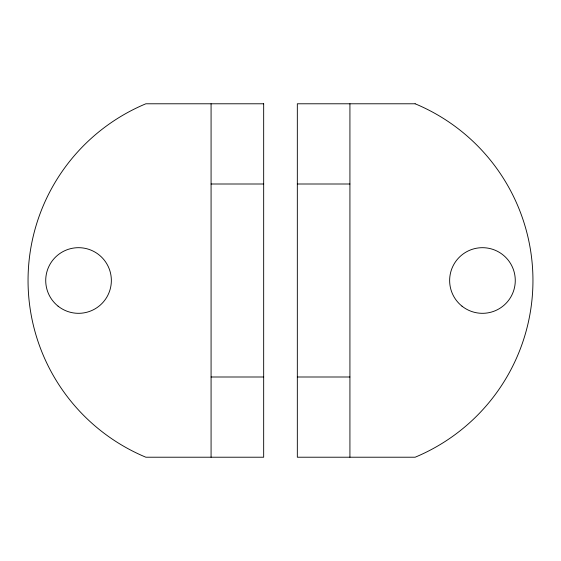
<?xml version="1.0" encoding="UTF-8"?>
<svg xmlns="http://www.w3.org/2000/svg" width="561" height="561" viewBox="0 0 561 561"><rect width="100%" height="100%" fill="white"/><g stroke="black" fill="none" stroke-linecap="round" stroke-linejoin="round"><path stroke-width="0.84" d="M211.076 184.001L263.67 184.001M297.33 184.001L349.924 184.001M211.076 376.999L263.67 376.999M297.33 376.999L349.924 376.999M349.924 103.785L349.924 457.215M211.076 103.785L211.076 457.215M263.67 103.785L145.86 103.785A191.441 191.441 0 0 0 145.86 457.215L263.67 457.215L263.67 103.785M415.14 103.785L297.33 103.785L297.33 457.215L415.14 457.215A191.441 191.441 0 0 0 415.14 103.785M461.983 306.152A32.819 32.819 0 0 0 514.907 285.409A32.819 32.819 0 0 0 470.483 249.947A32.819 32.819 0 0 0 461.983 306.152M58.064 306.152A32.819 32.819 0 0 0 110.987 285.409A32.819 32.819 0 0 0 66.563 249.947A32.819 32.819 0 0 0 58.064 306.152"/></g></svg>
